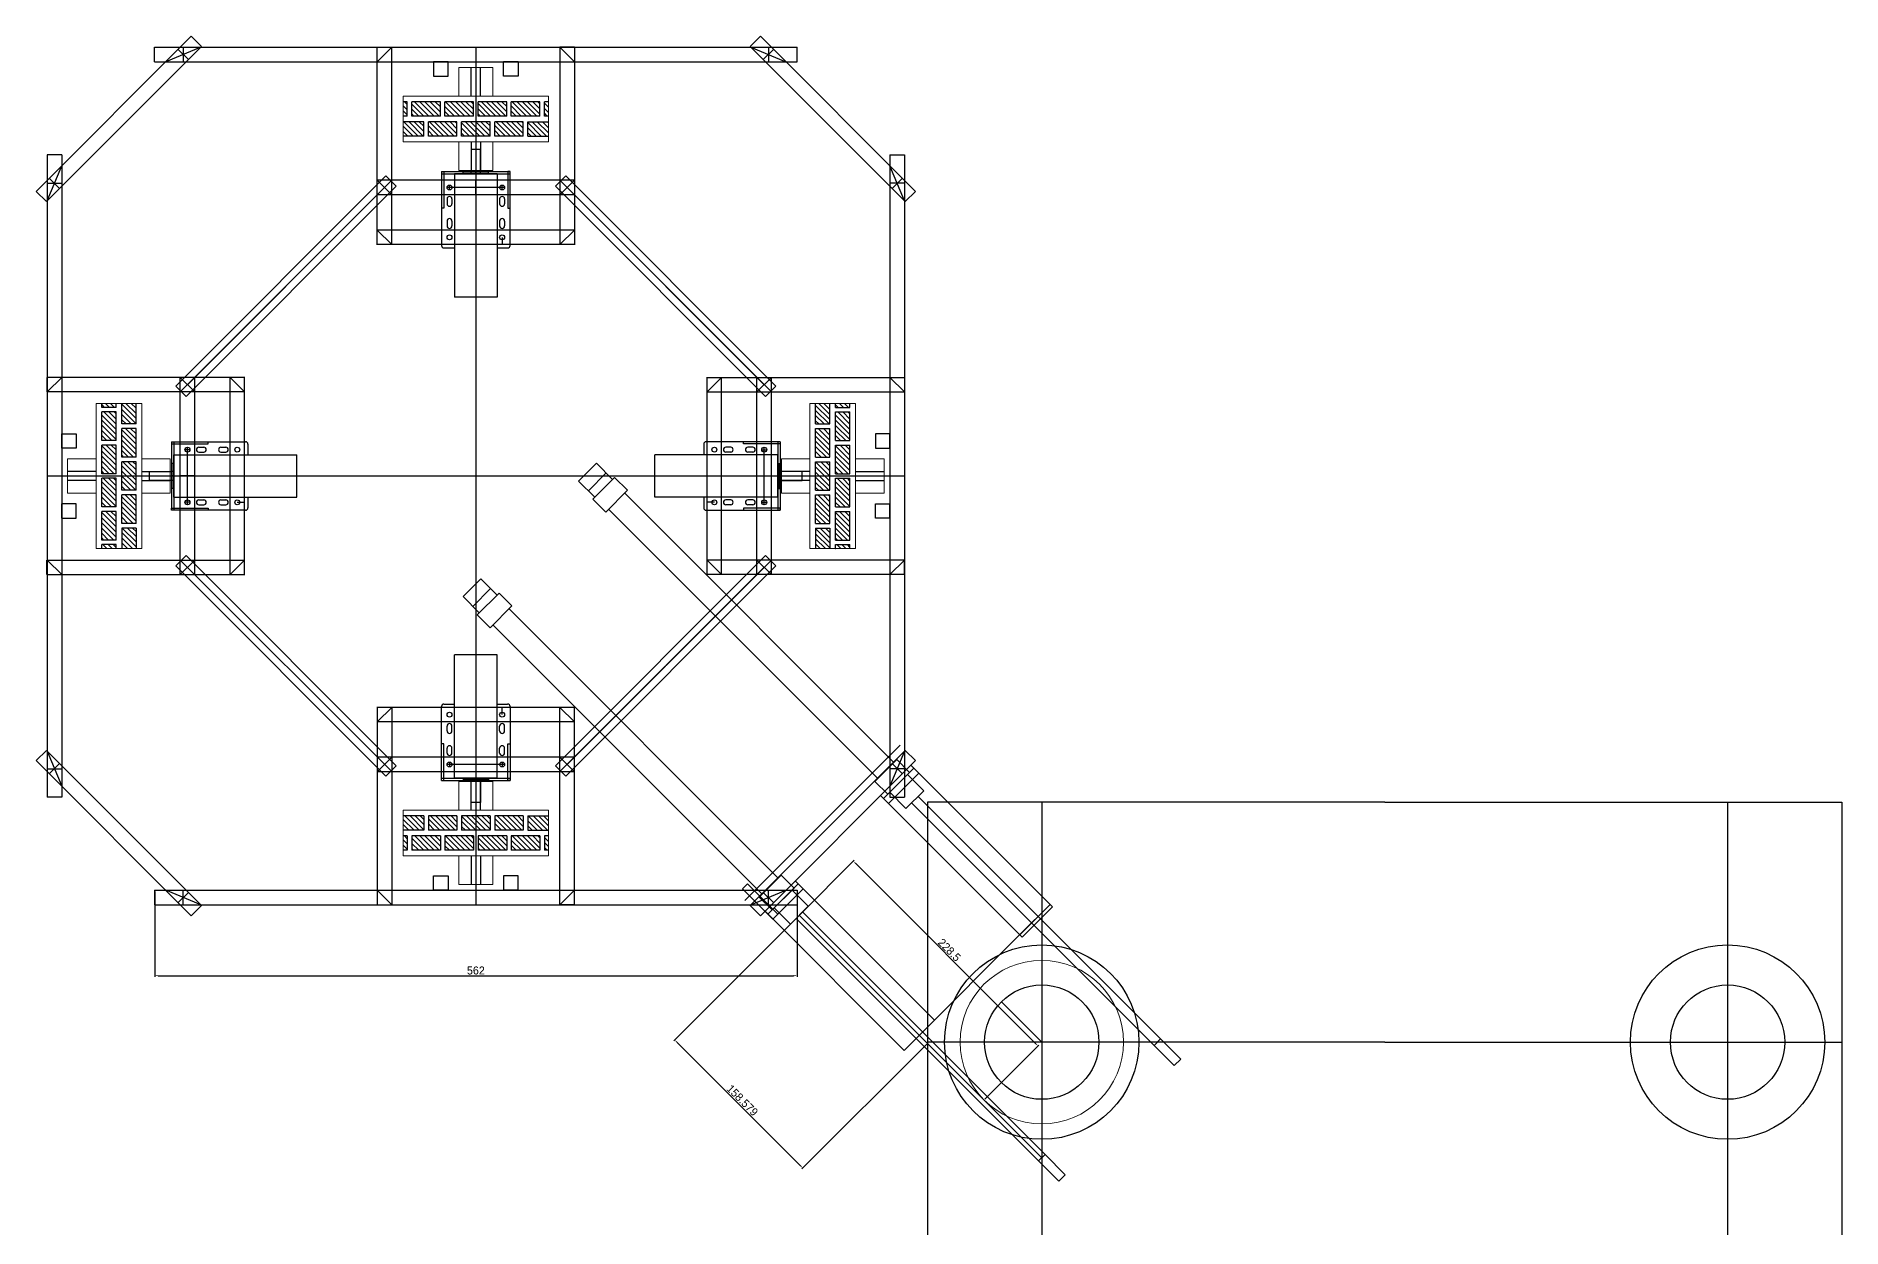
# Model space of a CAD drawing. Header units: millimetres. Extents: x -15418 to 43885, y -27590 to 23052.
# Drawn here: x 13191 to 14771, y -17194 to -16152 of the extents above; entities that cross this region are included whole.
import ezdxf

# ---------------------------------------------------------------- set-up
doc = ezdxf.new("R2010")
doc.units = ezdxf.units.MM
doc.header["$LTSCALE"] = 0.5
doc.layers.get('0').update_dxf_attribs({"lineweight": 5})
doc.layers.get('Defpoints').update_dxf_attribs({"color": 4})
for name, color, linetype in [('Layer1', 1, 'Continuous'), ('Layer2', 2, 'Continuous'), ('Layer3', 9, 'Continuous'), ('Layer4', 6, 'Continuous')]:
    doc.layers.add(name, color=color, linetype=linetype)
doc.layers.add('Layer9', color=3, linetype='Continuous', lineweight=5)
doc.dimstyles.new('ISO-25', dxfattribs={"dimtxt": 7, "dimasz": 3, "dimexe": 1, "dimexo": 1, "dimgap": 1, "dimtad": 1, "dimtoh": 1, "dimdec": 3, "dimdsep": 46, "dimtxsty": 'Standard', "dimcen": 2.5, "dimadec": 0, "dimazin": 0, "dimtfac": 1, "dimtdec": 3, "dimtmove": 0, "dimatfit": 3, "dimfxl": 1, "dimarcsym": 1})
pattern_1 = [(315, (-2185.0467, 6974.163), (2.24506403, 2.24506403), [])]

# ---------------------------------------------------------------- blocks, each defined once
blk = doc.blocks.new('*D201')
at = {"layer": 'Defpoints', "color": 0, "transparency": 16777216}
for p in [(13295, -16899), (13857, -16899), (13857, -16973.7)]:
    blk.add_point(p, dxfattribs=at)
at = {"layer": 'Layer1', "color": 0, "lineweight": -2, "transparency": 16777216}
for p, q in [((13295, -16900), (13295, -16974.7)), ((13857, -16900), (13857, -16974.7)), ((13298, -16973.7), (13854, -16973.7))]:
    blk.add_line(p, q, dxfattribs=at)
at = {"layer": 'Layer1', "color": 0, "transparency": 16777216}
for points in [[(13298, -16973.2), (13298, -16974.2), (13295, -16973.7)], [(13854, -16973.2), (13854, -16974.2), (13857, -16973.7)]]:
    blk.add_solid(points, dxfattribs=at)
at = {"layer": 'Layer1', "color": 0, "transparency": 16777216, "insert": (13576, -16969.2), "char_height": 7, "attachment_point": 5}
blk.add_mtext('562', dxfattribs=at)
blk = doc.blocks.new('*D202')
at = {"layer": 'Defpoints', "color": 0, "transparency": 16777216}
for p in [(13906.2, -16873.6), (13859, -16920.8), (14020.5, -17082.4)]:
    blk.add_point(p, dxfattribs=at)
at = {"layer": 'Layer9', "color": 0, "lineweight": -2, "transparency": 16777216}
for p, q in [((13859.7, -16920.1), (13906.9, -16872.8)), ((14065.6, -17033), (13908.3, -16875.7)), ((14021.2, -17081.7), (14068.5, -17034.4))]:
    blk.add_line(p, q, dxfattribs=at)
at = {"layer": 'Layer9', "color": 0, "transparency": 16777216}
for points in [[(13908.7, -16875.3), (13908, -16876), (13906.2, -16873.6)], [(14066, -17032.7), (14065.3, -17033.4), (14067.8, -17035.1)]]:
    blk.add_solid(points, dxfattribs=at)
at = {"layer": 'Layer9', "color": 0, "transparency": 16777216, "insert": (13990.2, -16951.2), "char_height": 7, "attachment_point": 5, "rotation": 315}
blk.add_mtext('228.5', dxfattribs=at)
blk = doc.blocks.new('*D205')
at = {"layer": 'Defpoints', "color": 0, "transparency": 16777216}
for p in [(13859, -16920.8), (13971.1, -17032.9), (13862, -17142)]:
    blk.add_point(p, dxfattribs=at)
at = {"layer": 'Layer9', "color": 0, "lineweight": -2, "transparency": 16777216}
for p, q in [((13858.2, -16921.5), (13749.2, -17030.6)), ((13752, -17032), (13859.9, -17139.9)), ((13970.4, -17033.6), (13861.3, -17142.7))]:
    blk.add_line(p, q, dxfattribs=at)
at = {"layer": 'Layer9', "color": 0, "transparency": 16777216}
for points in [[(13752.4, -17031.6), (13751.7, -17032.3), (13749.9, -17029.9)], [(13860.3, -17139.5), (13859.5, -17140.2), (13862, -17142)]]:
    blk.add_solid(points, dxfattribs=at)
at = {"layer": 'Layer9', "color": 0, "transparency": 16777216, "insert": (13809.1, -17082.7), "char_height": 7, "attachment_point": 5, "rotation": 315}
blk.add_mtext('158.579', dxfattribs=at)

msp = doc.modelspace()

# ---------------------------------------------------------------- hatches: boundary and pattern name
at = {"layer": 'Layer3', "transparency": 33554661}
h = msp.add_hatch(dxfattribs=at)
h.set_pattern_fill('ANSI31', color=256, angle=270)
h.set_pattern_definition(pattern_1)
h.paths.add_polyline_path([(13621.4506, -16239.3772), (13639.4506, -16239.3772), (13639.4506, -16226.8772), (13621.4506, -16226.8772)])
h.paths.add_polyline_path([(13592.4506, -16239.3772), (13617.4506, -16239.3772), (13617.4506, -16226.8772), (13592.4506, -16226.8772)])
h.paths.add_polyline_path([(13606.9506, -16221.8772), (13631.9506, -16221.8772), (13631.9506, -16209.3772), (13606.9506, -16209.3772)])
h.paths.add_polyline_path([(13577.9506, -16221.8772), (13602.9506, -16221.8772), (13602.9506, -16209.3772), (13577.9506, -16209.3772)])
h.paths.add_polyline_path([(13563.4506, -16239.3772), (13588.4506, -16239.3772), (13588.4506, -16226.8772), (13563.4506, -16226.8772)])
h.paths.add_polyline_path([(13548.9506, -16221.8772), (13573.9506, -16221.8772), (13573.9506, -16209.3772), (13548.9506, -16209.3772)])
h.paths.add_polyline_path([(13534.4506, -16239.3772), (13559.4506, -16239.3772), (13559.4506, -16226.8772), (13534.4506, -16226.8772)])
h.paths.add_polyline_path([(13519.9506, -16221.8772), (13544.9506, -16221.8772), (13544.9506, -16209.3772), (13519.9506, -16209.3772)])
h.paths.add_polyline_path([(13512.4506, -16239.3772), (13530.4506, -16239.3772), (13530.4506, -16226.8772), (13512.4506, -16226.8772)])
h.paths.add_polyline_path([(13512.4506, -16221.8772), (13515.9506, -16221.8772), (13515.9506, -16209.3772), (13512.4506, -16209.3772)])
h.paths.add_polyline_path([(13635.9506, -16221.8772), (13639.4506, -16221.8772), (13639.4506, -16209.3772), (13635.9506, -16209.3772)])
h = msp.add_hatch(dxfattribs=at)
h.set_pattern_fill('ANSI31', color=256, angle=270)
h.set_pattern_definition(pattern_1)
h.paths.add_polyline_path([(13278.6506, -16582.1772), (13278.6506, -16600.1772), (13266.1506, -16600.1772), (13266.1506, -16582.1772)])
h.paths.add_polyline_path([(13278.6506, -16553.1772), (13278.6506, -16578.1772), (13266.1506, -16578.1772), (13266.1506, -16553.1772)])
h.paths.add_polyline_path([(13261.1506, -16567.6772), (13261.1506, -16592.6772), (13248.6506, -16592.6772), (13248.6506, -16567.6772)])
h.paths.add_polyline_path([(13261.1506, -16538.6772), (13261.1506, -16563.6772), (13248.6506, -16563.6772), (13248.6506, -16538.6772)])
h.paths.add_polyline_path([(13278.6506, -16524.1772), (13278.6506, -16549.1772), (13266.1506, -16549.1772), (13266.1506, -16524.1772)])
h.paths.add_polyline_path([(13261.1506, -16509.6772), (13261.1506, -16534.6772), (13248.6506, -16534.6772), (13248.6506, -16509.6772)])
h.paths.add_polyline_path([(13278.6506, -16495.1772), (13278.6506, -16520.1772), (13266.1506, -16520.1772), (13266.1506, -16495.1772)])
h.paths.add_polyline_path([(13261.1506, -16480.6772), (13261.1506, -16505.6772), (13248.6506, -16505.6772), (13248.6506, -16480.6772)])
h.paths.add_polyline_path([(13278.6506, -16473.1772), (13278.6506, -16491.1772), (13266.1506, -16491.1772), (13266.1506, -16473.1772)])
h.paths.add_polyline_path([(13261.1506, -16473.1772), (13261.1506, -16476.6772), (13248.6506, -16476.6772), (13248.6506, -16473.1772)])
h.paths.add_polyline_path([(13261.1506, -16596.6772), (13261.1506, -16600.1772), (13248.6506, -16600.1772), (13248.6506, -16596.6772)])
h = msp.add_hatch(dxfattribs=at)
h.set_pattern_fill('ANSI31', color=256, angle=270)
h.set_pattern_definition(pattern_1)
h.paths.add_polyline_path([(13873.2506, -16582.1772), (13873.2506, -16600.1772), (13885.7506, -16600.1772), (13885.7506, -16582.1772)])
h.paths.add_polyline_path([(13873.2506, -16553.1772), (13873.2506, -16578.1772), (13885.7506, -16578.1772), (13885.7506, -16553.1772)])
h.paths.add_polyline_path([(13890.7506, -16567.6772), (13890.7506, -16592.6772), (13903.2506, -16592.6772), (13903.2506, -16567.6772)])
h.paths.add_polyline_path([(13890.7506, -16538.6772), (13890.7506, -16563.6772), (13903.2506, -16563.6772), (13903.2506, -16538.6772)])
h.paths.add_polyline_path([(13873.2506, -16524.1772), (13873.2506, -16549.1772), (13885.7506, -16549.1772), (13885.7506, -16524.1772)])
h.paths.add_polyline_path([(13890.7506, -16509.6772), (13890.7506, -16534.6772), (13903.2506, -16534.6772), (13903.2506, -16509.6772)])
h.paths.add_polyline_path([(13873.2506, -16495.1772), (13873.2506, -16520.1772), (13885.7506, -16520.1772), (13885.7506, -16495.1772)])
h.paths.add_polyline_path([(13890.7506, -16480.6772), (13890.7506, -16505.6772), (13903.2506, -16505.6772), (13903.2506, -16480.6772)])
h.paths.add_polyline_path([(13873.2506, -16473.1772), (13873.2506, -16491.1772), (13885.7506, -16491.1772), (13885.7506, -16473.1772)])
h.paths.add_polyline_path([(13890.7506, -16473.1772), (13890.7506, -16476.6772), (13903.2506, -16476.6772), (13903.2506, -16473.1772)])
h.paths.add_polyline_path([(13890.7506, -16596.6772), (13890.7506, -16600.1772), (13903.2506, -16600.1772), (13903.2506, -16596.6772)])
h = msp.add_hatch(dxfattribs=at)
h.set_pattern_fill('ANSI31', color=256, angle=270)
h.set_pattern_definition(pattern_1)
h.paths.add_polyline_path([(13621.4506, -16833.9772), (13639.4506, -16833.9772), (13639.4506, -16846.4772), (13621.4506, -16846.4772)])
h.paths.add_polyline_path([(13592.4506, -16833.9772), (13617.4506, -16833.9772), (13617.4506, -16846.4772), (13592.4506, -16846.4772)])
h.paths.add_polyline_path([(13606.9506, -16851.4772), (13631.9506, -16851.4772), (13631.9506, -16863.9772), (13606.9506, -16863.9772)])
h.paths.add_polyline_path([(13577.9506, -16851.4772), (13602.9506, -16851.4772), (13602.9506, -16863.9772), (13577.9506, -16863.9772)])
h.paths.add_polyline_path([(13563.4506, -16833.9772), (13588.4506, -16833.9772), (13588.4506, -16846.4772), (13563.4506, -16846.4772)])
h.paths.add_polyline_path([(13548.9506, -16851.4772), (13573.9506, -16851.4772), (13573.9506, -16863.9772), (13548.9506, -16863.9772)])
h.paths.add_polyline_path([(13534.4506, -16833.9772), (13559.4506, -16833.9772), (13559.4506, -16846.4772), (13534.4506, -16846.4772)])
h.paths.add_polyline_path([(13519.9506, -16851.4772), (13544.9506, -16851.4772), (13544.9506, -16863.9772), (13519.9506, -16863.9772)])
h.paths.add_polyline_path([(13512.4506, -16833.9772), (13530.4506, -16833.9772), (13530.4506, -16846.4772), (13512.4506, -16846.4772)])
h.paths.add_polyline_path([(13512.4506, -16851.4772), (13515.9506, -16851.4772), (13515.9506, -16863.9772), (13512.4506, -16863.9772)])
h.paths.add_polyline_path([(13635.9506, -16851.4772), (13639.4506, -16851.4772), (13639.4506, -16863.9772), (13635.9506, -16863.9772)])

# ---------------------------------------------------------------- linework, layer by layer
at = {"transparency": 33554661}
for p, q in [((13590.9506, -16179.3772), (13560.9506, -16179.3772)), ((13560.9506, -16204.3772), (13560.9506, -16179.3772)), ((13590.9506, -16204.3772), (13590.9506, -16179.3772)), ((13512.4506, -16204.3772), (13639.4506, -16204.3772)), ((13512.4506, -16244.3772), (13512.4506, -16204.3772)), ((13639.4506, -16204.3772), (13639.4506, -16244.3772)), ((13639.4506, -16244.3772), (13512.4506, -16244.3772)), ((13560.9506, -16244.3772), (13560.9506, -16269.3772)), ((13575.9506, -16244.3772), (13575.9506, -16269.3772)), ((13590.9506, -16244.3772), (13590.9506, -16269.3772)), ((13560.9506, -16269.3772), (13590.9506, -16269.3772)), ((13243.6506, -16473.1772), (13243.6506, -16600.1772)), ((13283.6506, -16473.1772), (13243.6506, -16473.1772)), ((13283.6506, -16600.1772), (13283.6506, -16473.1772)), ((13868.2506, -16600.1772), (13868.2506, -16473.1772)), ((13868.2506, -16473.1772), (13908.2506, -16473.1772)), ((13908.2506, -16473.1772), (13908.2506, -16600.1772)), ((13218.6506, -16551.6772), (13218.6506, -16521.6772)), ((13243.6506, -16521.6772), (13218.6506, -16521.6772)), ((13283.6506, -16521.6772), (13308.6506, -16521.6772)), ((13308.6506, -16521.6772), (13308.6506, -16551.6772)), ((13843.2506, -16521.6772), (13843.2506, -16551.6772)), ((13868.2506, -16521.6772), (13843.2506, -16521.6772)), ((13908.2506, -16521.6772), (13933.2506, -16521.6772)), ((13933.2506, -16551.6772), (13933.2506, -16521.6772)), ((13283.6506, -16536.6772), (13308.6506, -16536.6772)), ((13868.2506, -16536.6772), (13843.2506, -16536.6772)), ((13243.6506, -16551.6772), (13218.6506, -16551.6772)), ((13283.6506, -16551.6772), (13308.6506, -16551.6772)), ((13868.2506, -16551.6772), (13843.2506, -16551.6772)), ((13908.2506, -16551.6772), (13933.2506, -16551.6772)), ((13243.6506, -16600.1772), (13283.6506, -16600.1772)), ((13908.2506, -16600.1772), (13868.2506, -16600.1772)), ((13560.9506, -16803.9772), (13590.9506, -16803.9772)), ((13560.9506, -16828.9772), (13560.9506, -16803.9772)), ((13575.9506, -16828.9772), (13575.9506, -16803.9772)), ((13590.9506, -16828.9772), (13590.9506, -16803.9772)), ((13639.4506, -16828.9772), (13512.4506, -16828.9772)), ((13512.4506, -16828.9772), (13512.4506, -16868.9772)), ((13639.4506, -16868.9772), (13639.4506, -16828.9772)), ((13512.4506, -16868.9772), (13639.4506, -16868.9772)), ((13560.9506, -16868.9772), (13560.9506, -16893.9772)), ((13590.9506, -16868.9772), (13590.9506, -16893.9772)), ((13590.9506, -16893.9772), (13560.9506, -16893.9772))]:
    msp.add_line(p, q, dxfattribs=at)
msp.add_circle((14071.0839, -17031.8105), 71.5, dxfattribs=at)
at = {"layer": 'Defpoints', "transparency": 33554661}
for p, q in [((13545.9506, -16270.3772), (13545.9506, -16335.0872)), ((13545.9506, -16270.3772), (13605.9506, -16270.3772)), ((13545.9506, -16270.3772), (13547.9506, -16270.3772)), ((13547.9506, -16270.3772), (13547.9506, -16302.3772)), ((13564.9506, -16272.3772), (13564.9506, -16270.3772)), ((13575.9506, -16269.3772), (13575.9506, -16270.3772)), ((13586.9506, -16272.3772), (13586.9506, -16270.3772)), ((13605.9506, -16270.3772), (13603.9506, -16270.3772)), ((13603.9506, -16270.3772), (13603.9506, -16302.3772)), ((13605.9506, -16335.0872), (13605.9506, -16270.3772)), ((13545.9506, -16272.3772), (13605.9506, -16272.3772)), ((13547.9506, -16302.3772), (13545.9506, -16302.3772)), ((13550.8006, -16294.3772), (13550.8006, -16298.6772)), ((13555.1006, -16294.3772), (13555.1006, -16298.6772)), ((13596.8006, -16294.3772), (13596.8006, -16298.6772)), ((13601.1006, -16294.3772), (13601.1006, -16298.6772)), ((13603.9506, -16302.3772), (13605.9506, -16302.3772)), ((13550.8006, -16313.6772), (13550.8006, -16317.9772)), ((13555.1006, -16313.6772), (13555.1006, -16317.9772)), ((13596.8006, -16313.6772), (13596.8006, -16317.9772)), ((13601.1006, -16313.6772), (13601.1006, -16317.9772)), ((13548.1006, -16337.2372), (13557.3006, -16337.2372)), ((13594.6006, -16337.2372), (13603.8006, -16337.2372)), ((13309.6506, -16506.6772), (13374.3606, -16506.6772)), ((13309.6506, -16506.6772), (13309.6506, -16566.6772)), ((13309.6506, -16506.6772), (13309.6506, -16508.6772)), ((13309.6506, -16508.6772), (13341.6506, -16508.6772)), ((13311.6506, -16506.6772), (13311.6506, -16566.6772)), ((13341.6506, -16508.6772), (13341.6506, -16506.6772)), ((13376.5106, -16508.8272), (13376.5106, -16518.0272)), ((13775.3906, -16508.8272), (13775.3906, -16518.0272)), ((13842.2506, -16506.6772), (13777.5406, -16506.6772)), ((13810.2506, -16508.6772), (13810.2506, -16506.6772)), ((13842.2506, -16508.6772), (13810.2506, -16508.6772)), ((13840.2506, -16506.6772), (13840.2506, -16566.6772)), ((13842.2506, -16506.6772), (13842.2506, -16566.6772)), ((13842.2506, -16506.6772), (13842.2506, -16508.6772)), ((13333.6506, -16511.5272), (13337.9506, -16511.5272)), ((13333.6506, -16515.8272), (13337.9506, -16515.8272)), ((13352.9506, -16511.5272), (13357.2506, -16511.5272)), ((13352.9506, -16515.8272), (13357.2506, -16515.8272)), ((13798.9506, -16511.5272), (13794.6506, -16511.5272)), ((13798.9506, -16515.8272), (13794.6506, -16515.8272)), ((13818.2506, -16511.5272), (13813.9506, -16511.5272)), ((13818.2506, -16515.8272), (13813.9506, -16515.8272)), ((13308.6506, -16536.6772), (13309.6506, -16536.6772)), ((13311.6506, -16525.6772), (13309.6506, -16525.6772)), ((13840.2506, -16525.6772), (13842.2506, -16525.6772)), ((13843.2506, -16536.6772), (13842.2506, -16536.6772)), ((13311.6506, -16547.6772), (13309.6506, -16547.6772)), ((13376.5106, -16555.3272), (13376.5106, -16564.5272)), ((13775.3906, -16555.3272), (13775.3906, -16564.5272)), ((13840.2506, -16547.6772), (13842.2506, -16547.6772)), ((13309.6506, -16566.6772), (13309.6506, -16564.6772)), ((13309.6506, -16564.6772), (13341.6506, -16564.6772)), ((13374.3606, -16566.6772), (13309.6506, -16566.6772)), ((13333.6506, -16557.5272), (13337.9506, -16557.5272)), ((13333.6506, -16561.8272), (13337.9506, -16561.8272)), ((13341.6506, -16564.6772), (13341.6506, -16566.6772)), ((13352.9506, -16557.5272), (13357.2506, -16557.5272)), ((13352.9506, -16561.8272), (13357.2506, -16561.8272)), ((13777.5406, -16566.6772), (13842.2506, -16566.6772)), ((13798.9506, -16557.5272), (13794.6506, -16557.5272)), ((13798.9506, -16561.8272), (13794.6506, -16561.8272)), ((13842.2506, -16564.6772), (13810.2506, -16564.6772)), ((13810.2506, -16564.6772), (13810.2506, -16566.6772)), ((13818.2506, -16557.5272), (13813.9506, -16557.5272)), ((13818.2506, -16561.8272), (13813.9506, -16561.8272)), ((13842.2506, -16566.6772), (13842.2506, -16564.6772)), ((13545.9506, -16802.9772), (13545.9506, -16738.2672)), ((13548.1006, -16736.1172), (13557.3006, -16736.1172)), ((13594.6006, -16736.1172), (13603.8006, -16736.1172)), ((13605.9506, -16738.2672), (13605.9506, -16802.9772)), ((13550.8006, -16759.6772), (13550.8006, -16755.3772)), ((13555.1006, -16759.6772), (13555.1006, -16755.3772)), ((13596.8006, -16759.6772), (13596.8006, -16755.3772)), ((13601.1006, -16759.6772), (13601.1006, -16755.3772)), ((13547.9506, -16770.9772), (13545.9506, -16770.9772)), ((13547.9506, -16802.9772), (13547.9506, -16770.9772)), ((13550.8006, -16778.9772), (13550.8006, -16774.6772)), ((13555.1006, -16778.9772), (13555.1006, -16774.6772)), ((13596.8006, -16778.9772), (13596.8006, -16774.6772)), ((13601.1006, -16778.9772), (13601.1006, -16774.6772)), ((13603.9506, -16802.9772), (13603.9506, -16770.9772)), ((13603.9506, -16770.9772), (13605.9506, -16770.9772)), ((13545.9506, -16800.9772), (13605.9506, -16800.9772)), ((13545.9506, -16802.9772), (13605.9506, -16802.9772)), ((13545.9506, -16802.9772), (13547.9506, -16802.9772)), ((13564.9506, -16800.9772), (13564.9506, -16802.9772)), ((13575.9506, -16803.9772), (13575.9506, -16802.9772)), ((13586.9506, -16800.9772), (13586.9506, -16802.9772)), ((13605.9506, -16802.9772), (13603.9506, -16802.9772)), ((13809.2776, -16897.637), (13813.5202, -16893.3944)), ((13835.7941, -16924.1535), (13809.2776, -16897.637)), ((13813.5202, -16893.3944), (13840.0367, -16919.9109)), ((13831.5515, -16919.9109), (13858.068, -16893.3944)), ((13862.3106, -16897.637), (13835.7941, -16924.1535))]:
    msp.add_line(p, q, dxfattribs=at)
for centre in [(13552.9506, -16284.3772), (13598.9506, -16284.3772), (13552.9506, -16327.9772), (13598.9506, -16327.9772), (13323.6506, -16513.6772), (13367.2506, -16513.6772), (13784.6506, -16513.6772), (13828.2506, -16513.6772), (13323.6506, -16559.6772), (13367.2506, -16559.6772), (13784.6506, -16559.6772), (13828.2506, -16559.6772), (13552.9506, -16745.3772), (13598.9506, -16745.3772), (13552.9506, -16788.9772), (13598.9506, -16788.9772)]:
    msp.add_circle(centre, 2.15, dxfattribs=at)
for centre, start, end in [((13552.9506, -16294.3772), 360, 180), ((13552.9506, -16298.6772), 180, 360), ((13598.9506, -16294.3772), 360, 180), ((13598.9506, -16298.6772), 180, 360), ((13552.9506, -16313.6772), 360, 180), ((13552.9506, -16317.9772), 180, 360), ((13598.9506, -16313.6772), 360, 180), ((13598.9506, -16317.9772), 180, 360), ((13548.1006, -16335.0872), 180, 270), ((13603.8006, -16335.0872), 270, 360), ((13374.3606, -16508.8272), 0, 90), ((13777.5406, -16508.8272), 90, 180), ((13333.6506, -16513.6772), 90, 270), ((13337.9506, -16513.6772), 270, 90), ((13352.9506, -16513.6772), 90, 270), ((13357.2506, -16513.6772), 270, 90), ((13794.6506, -16513.6772), 90, 270), ((13798.9506, -16513.6772), 270, 90), ((13813.9506, -16513.6772), 90, 270), ((13818.2506, -16513.6772), 270, 90), ((13333.6506, -16559.6772), 90, 270), ((13337.9506, -16559.6772), 270, 90), ((13352.9506, -16559.6772), 90, 270), ((13357.2506, -16559.6772), 270, 90), ((13374.3606, -16564.5272), 270, 0), ((13777.5406, -16564.5272), 180, 270), ((13794.6506, -16559.6772), 90, 270), ((13798.9506, -16559.6772), 270, 90), ((13813.9506, -16559.6772), 90, 270), ((13818.2506, -16559.6772), 270, 90), ((13548.1006, -16738.2672), 90, 180), ((13603.8006, -16738.2672), 0, 90), ((13552.9506, -16755.3772), 0, 180), ((13552.9506, -16759.6772), 180, 0), ((13598.9506, -16755.3772), 0, 180), ((13598.9506, -16759.6772), 180, 0), ((13552.9506, -16774.6772), 0, 180), ((13598.9506, -16774.6772), 0, 180), ((13552.9506, -16778.9772), 180, 0), ((13598.9506, -16778.9772), 180, 0)]:
    msp.add_arc(centre, 2.15, start, end, dxfattribs=at)
at = {"layer": 'Layer1', "transparency": 33554661}
for p, q in [((13191.2532, -16287.7443), (13327.0177, -16151.9798)), ((13335.9979, -16160.9601), (13200.2334, -16296.7246)), ((13327.0177, -16151.9798), (13335.9979, -16160.9601)), ((13489.7506, -16334.5022), (13489.7506, -16161.5022)), ((13489.7506, -16161.5022), (13502.4506, -16161.5022)), ((13502.4506, -16334.5022), (13502.4506, -16161.5022)), ((13649.4506, -16161.5022), (13649.4506, -16334.5022)), ((13662.1506, -16161.5022), (13649.4506, -16161.5022)), ((13662.1506, -16161.5022), (13662.1506, -16334.5022)), ((13824.8834, -16151.9798), (13815.9032, -16160.9601)), ((13815.9032, -16160.9601), (13951.6677, -16296.7246)), ((13960.6479, -16287.7443), (13824.8834, -16151.9798)), ((13294.9506, -16161.6772), (13856.9506, -16161.6772)), ((13294.9506, -16174.3772), (13294.9506, -16161.6772)), ((13294.9506, -16174.3772), (13856.9506, -16174.3772)), ((13335.2808, -16161.6772), (13304.6203, -16174.3772)), ((13324.4407, -16172.5173), (13315.4604, -16163.5371)), ((13319.9506, -16161.6772), (13319.9506, -16174.3772)), ((13319.9506, -16161.6772), (13319.9506, -16174.3772)), ((13502.4506, -16161.6772), (13489.7506, -16174.3772)), ((13539.0084, -16174.3772), (13539.0084, -16187.0772)), ((13551.7084, -16174.3772), (13539.0084, -16174.3772)), ((13551.7084, -16187.0772), (13551.7084, -16174.3772)), ((13575.9506, -16161.6772), (13575.9506, -16911.6772)), ((13600.1927, -16187.0772), (13600.1927, -16174.3772)), ((13612.8927, -16174.3772), (13600.1927, -16174.3772)), ((13612.8927, -16174.3772), (13612.8927, -16187.0772)), ((13649.4506, -16161.6772), (13662.1506, -16174.3772)), ((13816.6203, -16161.6772), (13847.2808, -16174.3772)), ((13827.4604, -16172.5173), (13836.4407, -16163.5371)), ((13831.9506, -16161.6772), (13831.9506, -16174.3772)), ((13856.9506, -16174.3772), (13856.9506, -16161.6772)), ((13539.0084, -16187.0772), (13551.7084, -16187.0772)), ((13612.8927, -16187.0772), (13600.1927, -16187.0772)), ((13200.9506, -16255.6772), (13200.9506, -16817.6772)), ((13213.6506, -16255.6772), (13200.9506, -16255.6772)), ((13213.6506, -16255.6772), (13213.6506, -16817.6772)), ((13579.9506, -16251.0772), (13571.9506, -16251.0772)), ((13571.9506, -16251.0772), (13571.9506, -16271.0772)), ((13579.9506, -16271.0772), (13579.9506, -16251.0772)), ((13938.2506, -16255.6772), (13938.2506, -16817.6772)), ((13938.2506, -16255.6772), (13950.9506, -16255.6772)), ((13950.9506, -16255.6772), (13950.9506, -16817.6772)), ((13200.9506, -16296.0075), (13213.6506, -16265.3469)), ((13564.9506, -16272.3772), (13564.9506, -16271.0772)), ((13586.9506, -16271.0772), (13564.9506, -16271.0772)), ((13571.9506, -16272.3772), (13571.9506, -16271.0772)), ((13575.9506, -16272.3772), (13575.9506, -16271.0772)), ((13579.9506, -16272.3772), (13579.9506, -16271.0772)), ((13586.9506, -16272.3772), (13586.9506, -16271.0772)), ((13950.9506, -16296.0075), (13938.2506, -16265.3469)), ((13200.2334, -16296.7246), (13191.2532, -16287.7443)), ((13200.9506, -16280.6772), (13213.6506, -16280.6772)), ((13200.9506, -16280.6772), (13213.6506, -16280.6772)), ((13211.7907, -16285.1673), (13202.8104, -16276.1871)), ((13497.3093, -16274.1882), (13313.4616, -16458.0359)), ((13317.9517, -16462.5261), (13501.7994, -16278.6783)), ((13322.4418, -16467.0162), (13506.2896, -16283.1684)), ((13323.6506, -16456.8272), (13496.1006, -16284.3772)), ((13662.4506, -16278.0272), (13489.4506, -16278.0272)), ((13502.4506, -16290.7272), (13489.7506, -16278.0272)), ((13506.2896, -16283.1684), (13497.3093, -16274.1882)), ((13555.1006, -16284.3772), (13550.8006, -16284.3772)), ((13552.9506, -16286.5272), (13552.9506, -16282.2272)), ((13598.9506, -16284.3772), (13552.9506, -16284.3772)), ((13594.6006, -16272.3772), (13557.3006, -16272.3772)), ((13557.3006, -16272.3772), (13557.3006, -16380.1772)), ((13575.9506, -16290.7272), (13575.9506, -16278.0272)), ((13594.6006, -16272.3772), (13594.6006, -16380.1772)), ((13601.1006, -16284.3772), (13596.8006, -16284.3772)), ((13598.9506, -16286.5272), (13598.9506, -16282.2272)), ((13654.5918, -16274.1882), (13645.6116, -16283.1684)), ((13645.6116, -16283.1684), (13829.4593, -16467.0162)), ((13662.1506, -16278.0272), (13649.4506, -16290.7272)), ((13650.1017, -16278.6783), (13833.9494, -16462.5261)), ((13838.4396, -16458.0359), (13654.5918, -16274.1882)), ((13655.8006, -16284.3772), (13828.2506, -16456.8272)), ((13950.9506, -16280.6772), (13938.2506, -16280.6772)), ((13940.1104, -16285.1673), (13949.0907, -16276.1871)), ((13951.6677, -16296.7246), (13960.6479, -16287.7443)), ((13662.4506, -16290.7272), (13489.4506, -16290.7272)), ((13662.4506, -16321.6272), (13489.4506, -16321.6272)), ((13662.4506, -16334.3272), (13489.4506, -16334.3272)), ((13489.7506, -16321.6272), (13502.4506, -16334.3272)), ((13662.1506, -16321.6272), (13649.4506, -16334.3272)), ((13594.6006, -16380.1772), (13557.3006, -16380.1772)), ((13373.7756, -16450.4772), (13200.7756, -16450.4772)), ((13200.7756, -16450.4772), (13200.7756, -16463.1772)), ((13200.9506, -16463.1772), (13213.6506, -16450.4772)), ((13313.4616, -16458.0359), (13322.4418, -16467.0162)), ((13317.3006, -16623.1772), (13317.3006, -16450.1772)), ((13330.0006, -16463.1772), (13317.3006, -16450.4772)), ((13330.0006, -16623.1772), (13330.0006, -16450.1772)), ((13360.9006, -16623.1772), (13360.9006, -16450.1772)), ((13360.9006, -16450.4772), (13373.6006, -16463.1772)), ((13373.6006, -16623.1772), (13373.6006, -16450.1772)), ((13778.1256, -16450.4772), (13951.1256, -16450.4772)), ((13778.3006, -16623.1772), (13778.3006, -16450.1772)), ((13791.0006, -16450.4772), (13778.3006, -16463.1772)), ((13791.0006, -16623.1772), (13791.0006, -16450.1772)), ((13821.9006, -16623.1772), (13821.9006, -16450.1772)), ((13821.9006, -16463.1772), (13834.6006, -16450.4772)), ((13829.4593, -16467.0162), (13838.4396, -16458.0359)), ((13834.6006, -16623.1772), (13834.6006, -16450.1772)), ((13950.9506, -16463.1772), (13938.2506, -16450.4772)), ((13951.1256, -16450.4772), (13951.1256, -16463.1772)), ((13373.7756, -16463.1772), (13200.7756, -16463.1772)), ((13778.1256, -16463.1772), (13951.1256, -16463.1772)), ((13213.6506, -16499.7351), (13226.3506, -16499.7351)), ((13213.6506, -16512.4351), (13213.6506, -16499.7351)), ((13226.3506, -16499.7351), (13226.3506, -16512.4351)), ((13938.2506, -16499.7351), (13925.5506, -16499.7351)), ((13925.5506, -16499.7351), (13925.5506, -16512.4351)), ((13938.2506, -16512.4351), (13938.2506, -16499.7351)), ((13226.3506, -16512.4351), (13213.6506, -16512.4351)), ((13311.6506, -16555.3272), (13311.6506, -16518.0272)), ((13311.6506, -16518.0272), (13419.4506, -16518.0272)), ((13325.8006, -16513.6772), (13321.5006, -16513.6772)), ((13323.6506, -16515.8272), (13323.6506, -16511.5272)), ((13323.6506, -16559.6772), (13323.6506, -16513.6772)), ((13419.4506, -16555.3272), (13419.4506, -16518.0272)), ((13840.2506, -16518.0272), (13732.4506, -16518.0272)), ((13732.4506, -16555.3272), (13732.4506, -16518.0272)), ((13826.1006, -16513.6772), (13830.4006, -16513.6772)), ((13828.2506, -16515.8272), (13828.2506, -16511.5272)), ((13828.2506, -16559.6772), (13828.2506, -16513.6772)), ((13840.2506, -16555.3272), (13840.2506, -16518.0272)), ((13925.5506, -16512.4351), (13938.2506, -16512.4351)), ((13200.9506, -16536.6772), (13950.9506, -16536.6772)), ((13290.3506, -16540.6772), (13290.3506, -16532.6772)), ((13290.3506, -16532.6772), (13310.3506, -16532.6772)), ((13310.3506, -16540.6772), (13290.3506, -16540.6772)), ((13311.6506, -16525.6772), (13310.3506, -16525.6772)), ((13310.3506, -16547.6772), (13310.3506, -16525.6772)), ((13311.6506, -16532.6772), (13310.3506, -16532.6772)), ((13311.6506, -16536.6772), (13310.3506, -16536.6772)), ((13311.6506, -16540.6772), (13310.3506, -16540.6772)), ((13330.0006, -16536.6772), (13317.3006, -16536.6772)), ((13821.9006, -16536.6772), (13834.6006, -16536.6772)), ((13840.2506, -16525.6772), (13841.5506, -16525.6772)), ((13840.2506, -16532.6772), (13841.5506, -16532.6772)), ((13840.2506, -16536.6772), (13841.5506, -16536.6772)), ((13840.2506, -16540.6772), (13841.5506, -16540.6772)), ((13841.5506, -16547.6772), (13841.5506, -16525.6772)), ((13861.5506, -16532.6772), (13841.5506, -16532.6772)), ((13841.5506, -16540.6772), (13861.5506, -16540.6772)), ((13861.5506, -16540.6772), (13861.5506, -16532.6772)), ((13311.6506, -16547.6772), (13310.3506, -16547.6772)), ((13311.6506, -16555.3272), (13419.4506, -16555.3272)), ((13840.2506, -16555.3272), (13732.4506, -16555.3272)), ((13840.2506, -16547.6772), (13841.5506, -16547.6772)), ((13226.3506, -16560.9193), (13213.6506, -16560.9193)), ((13213.6506, -16573.6193), (13213.6506, -16560.9193)), ((13226.3506, -16573.6193), (13226.3506, -16560.9193)), ((13325.8006, -16559.6772), (13321.5006, -16559.6772)), ((13323.6506, -16561.8272), (13323.6506, -16557.5272)), ((13826.1006, -16559.6772), (13830.4006, -16559.6772)), ((13828.2506, -16561.8272), (13828.2506, -16557.5272)), ((13925.5506, -16573.6193), (13925.5506, -16560.9193)), ((13925.5506, -16560.9193), (13938.2506, -16560.9193)), ((13938.2506, -16573.6193), (13938.2506, -16560.9193)), ((13213.6506, -16573.6193), (13226.3506, -16573.6193)), ((13938.2506, -16573.6193), (13925.5506, -16573.6193)), ((13200.7756, -16610.1772), (13373.7756, -16610.1772)), ((13200.7756, -16622.8772), (13200.7756, -16610.1772)), ((13200.9506, -16610.1772), (13213.6506, -16622.8772)), ((13313.4616, -16615.3184), (13322.4418, -16606.3382)), ((13497.3093, -16799.1662), (13313.4616, -16615.3184)), ((13317.3006, -16622.8772), (13330.0006, -16610.1772)), ((13317.9517, -16610.8283), (13501.7994, -16794.6761)), ((13322.4418, -16606.3382), (13506.2896, -16790.1859)), ((13360.9006, -16622.8772), (13373.6006, -16610.1772)), ((13645.6116, -16790.1859), (13829.4593, -16606.3382)), ((13650.1017, -16794.6761), (13833.9494, -16610.8283)), ((13838.4396, -16615.3184), (13654.5918, -16799.1662)), ((13655.8006, -16788.9772), (13828.2506, -16616.5272)), ((13951.1256, -16610.1772), (13778.1256, -16610.1772)), ((13791.0006, -16622.8772), (13778.3006, -16610.1772)), ((13834.6006, -16622.8772), (13821.9006, -16610.1772)), ((13829.4593, -16606.3382), (13838.4396, -16615.3184)), ((13950.9506, -16610.1772), (13938.2506, -16622.8772)), ((13951.1256, -16622.8772), (13951.1256, -16610.1772)), ((13200.7756, -16622.8772), (13373.7756, -16622.8772)), ((13951.1256, -16622.8772), (13778.1256, -16622.8772)), ((13557.3006, -16800.9772), (13557.3006, -16693.1772)), ((13594.6006, -16693.1772), (13557.3006, -16693.1772)), ((13594.6006, -16800.9772), (13594.6006, -16693.1772)), ((13662.4506, -16739.0272), (13489.4506, -16739.0272)), ((13489.7506, -16738.8522), (13489.7506, -16911.8522)), ((13489.7506, -16751.7272), (13502.4506, -16739.0272)), ((13502.4506, -16738.8522), (13502.4506, -16911.8522)), ((13649.4506, -16911.8522), (13649.4506, -16738.8522)), ((13662.1506, -16751.7272), (13649.4506, -16739.0272)), ((13662.1506, -16911.8522), (13662.1506, -16738.8522)), ((13662.4506, -16751.7272), (13489.4506, -16751.7272)), ((13191.2532, -16785.6101), (13200.2334, -16776.6298)), ((13200.2334, -16776.6298), (13335.9979, -16912.3943)), ((13200.9506, -16777.3469), (13213.6506, -16808.0075)), ((13947.1776, -16772.1397), (13811.4131, -16907.9042)), ((13951.6677, -16776.6298), (13815.9032, -16912.3943)), ((13950.9506, -16777.3469), (13938.2506, -16808.0075)), ((13960.6479, -16785.6101), (13951.6677, -16776.6298)), ((13327.0177, -16921.3746), (13191.2532, -16785.6101)), ((13200.9506, -16792.6772), (13213.6506, -16792.6772)), ((13211.7907, -16788.1871), (13202.8104, -16797.1673)), ((13662.4506, -16782.6272), (13489.4506, -16782.6272)), ((13502.4506, -16782.6272), (13489.7506, -16795.3272)), ((13506.2896, -16790.1859), (13497.3093, -16799.1662)), ((13555.1006, -16788.9772), (13550.8006, -16788.9772)), ((13552.9506, -16786.8272), (13552.9506, -16791.1272)), ((13598.9506, -16788.9772), (13552.9506, -16788.9772)), ((13575.9506, -16782.6272), (13575.9506, -16795.3272)), ((13601.1006, -16788.9772), (13596.8006, -16788.9772)), ((13598.9506, -16786.8272), (13598.9506, -16791.1272)), ((13654.5918, -16799.1662), (13645.6116, -16790.1859)), ((13662.1506, -16795.3272), (13649.4506, -16782.6272)), ((13824.8834, -16921.3746), (13960.6479, -16785.6101)), ((13828.9493, -16917.3087), (13956.5821, -16789.6759)), ((13932.6677, -16818.7946), (13959.1842, -16792.2781)), ((13950.9506, -16792.6772), (13938.2506, -16792.6772)), ((13940.1104, -16788.1871), (13949.0907, -16797.1673)), ((13959.1842, -16792.2781), (13963.4269, -16796.5207)), ((13662.4506, -16795.3272), (13489.4506, -16795.3272)), ((13594.6006, -16800.9772), (13557.3006, -16800.9772)), ((13564.9506, -16800.9772), (13564.9506, -16802.2772)), ((13586.9506, -16802.2772), (13564.9506, -16802.2772)), ((13571.9506, -16800.9772), (13571.9506, -16802.2772)), ((13571.9506, -16822.2772), (13571.9506, -16802.2772)), ((13575.9506, -16800.9772), (13575.9506, -16802.2772)), ((13579.9506, -16800.9772), (13579.9506, -16802.2772)), ((13579.9506, -16802.2772), (13579.9506, -16822.2772)), ((13586.9506, -16800.9772), (13586.9506, -16802.2772)), ((13963.4269, -16796.5207), (13936.9104, -16823.0372)), ((13213.6506, -16817.6772), (13200.9506, -16817.6772)), ((13213.6506, -16817.6772), (13200.9506, -16817.6772)), ((13579.9506, -16822.2772), (13571.9506, -16822.2772)), ((13936.9104, -16823.0372), (13932.6677, -16818.7946)), ((13938.2506, -16817.6772), (13950.9506, -16817.6772)), ((14371.0839, -16821.8105), (13971.0839, -16821.8105)), ((13971.0839, -16821.8105), (13971.0839, -18407.7569)), ((14071.0839, -16821.8105), (14071.0839, -18407.7569)), ((14371.0839, -16821.8105), (14771.0839, -16821.8105)), ((14671.0839, -16821.8105), (14671.0839, -18407.7569)), ((14771.0839, -16821.8105), (14771.0839, -18407.7569)), ((13539.0084, -16898.9772), (13539.0084, -16886.2772)), ((13539.0084, -16886.2772), (13551.7084, -16886.2772)), ((13551.7084, -16886.2772), (13551.7084, -16898.9772)), ((13612.8927, -16886.2772), (13600.1927, -16886.2772)), ((13600.1927, -16886.2772), (13600.1927, -16898.9772)), ((13612.8927, -16898.9772), (13612.8927, -16886.2772)), ((13294.9506, -16898.9772), (13856.9506, -16898.9772)), ((13294.9506, -16898.9772), (13294.9506, -16911.6772)), ((13294.9506, -16898.9772), (13294.9506, -16911.6772)), ((13335.2808, -16911.6772), (13304.6203, -16898.9772)), ((13324.4407, -16900.8371), (13315.4604, -16909.8173)), ((13319.9506, -16911.6772), (13319.9506, -16898.9772)), ((13319.9506, -16911.6772), (13319.9506, -16898.9772)), ((13502.4506, -16911.6772), (13489.7506, -16898.9772)), ((13551.7084, -16898.9772), (13539.0084, -16898.9772)), ((13612.8927, -16898.9772), (13600.1927, -16898.9772)), ((13649.4506, -16911.6772), (13662.1506, -16898.9772)), ((13816.6203, -16911.6772), (13847.2808, -16898.9772)), ((13827.4604, -16900.8371), (13836.4407, -16909.8173)), ((13831.9506, -16911.6772), (13831.9506, -16898.9772)), ((13831.9506, -16911.6772), (13831.9506, -16898.9772)), ((13856.9506, -16898.9772), (13856.9506, -16911.6772)), ((13858.068, -16893.3944), (13862.3106, -16897.637)), ((13294.9506, -16911.6772), (13856.9506, -16911.6772)), ((13335.9979, -16912.3943), (13327.0177, -16921.3746)), ((13489.7506, -16911.8522), (13502.4506, -16911.8522)), ((13662.1506, -16911.8522), (13649.4506, -16911.8522)), ((13815.9032, -16912.3943), (13824.8834, -16921.3746)), ((13835.7941, -16924.1535), (13831.5515, -16919.9109)), ((14051.8152, -16937.9421), (14078.3317, -16911.4256)), ((14080.453, -16913.5469), (14053.9365, -16940.0634)), ((14078.3317, -16911.4256), (14080.453, -16913.5469)), ((14065.0735, -16924.6838), (13950.6989, -17039.0584)), ((14053.9365, -16940.0634), (14051.8152, -16937.9421)), ((14071.0839, -17031.8105), (14035.7285, -16996.4552)), ((14192.7062, -17046.6598), (14175.0286, -17028.9821)), ((14371.0839, -17031.8105), (13971.0839, -17031.8105)), ((14169.3717, -17034.6389), (14187.0494, -17052.3166)), ((14371.0839, -17031.8105), (14771.0839, -17031.8105)), ((14187.0494, -17052.3166), (14192.7062, -17046.6598)), ((14073.9123, -17130.0984), (14068.2555, -17135.7552)), ((14068.2555, -17135.7552), (14085.9331, -17153.4329)), ((14091.59, -17147.776), (14073.9123, -17130.0984)), ((14085.9331, -17153.4329), (14091.59, -17147.776))]:
    msp.add_line(p, q, dxfattribs=at)
for centre, radius in [((14071.0839, -17031.8105), 85), ((14671.0839, -17031.8105), 85), ((14071.0839, -17031.8105), 50), ((14671.0839, -17031.8105), 50)]:
    msp.add_circle(centre, radius, dxfattribs=at)
at = {"layer": 'Layer2', "transparency": 33554661}
for p, q in [((13571.9506, -16204.3772), (13571.9506, -16179.3772)), ((13579.9506, -16204.3772), (13579.9506, -16179.3772)), ((13571.9506, -16244.3772), (13571.9506, -16269.3772)), ((13579.9506, -16244.3772), (13579.9506, -16269.3772)), ((13243.6506, -16532.6772), (13218.6506, -16532.6772)), ((13243.6506, -16540.6772), (13218.6506, -16540.6772)), ((13283.6506, -16532.6772), (13308.6506, -16532.6772)), ((13283.6506, -16540.6772), (13308.6506, -16540.6772)), ((13674.397, -16549.5637), (13689.9533, -16534.0073)), ((13680.0538, -16555.2205), (13695.6102, -16539.6642)), ((13680.0538, -16555.2205), (13695.6102, -16539.6642)), ((13695.6102, -16539.6642), (13680.0538, -16555.2205)), ((13868.2506, -16532.6772), (13843.2506, -16532.6772)), ((13868.2506, -16540.6772), (13843.2506, -16540.6772)), ((13908.2506, -16532.6772), (13933.2506, -16532.6772)), ((13908.2506, -16540.6772), (13933.2506, -16540.6772)), ((13573.2807, -16650.68), (13588.8371, -16635.1236)), ((13578.9376, -16656.3368), (13594.4939, -16640.7805)), ((13578.9376, -16656.3368), (13594.4939, -16640.7805)), ((13594.4939, -16640.7805), (13578.9376, -16656.3368)), ((13571.9506, -16828.9772), (13571.9506, -16803.9772)), ((13579.9506, -16828.9772), (13579.9506, -16803.9772)), ((13571.9506, -16868.9772), (13571.9506, -16893.9772)), ((13579.9506, -16868.9772), (13579.9506, -16893.9772))]:
    msp.add_line(p, q, dxfattribs=at)
at = {"layer": 'Layer3', "transparency": 33554661}
for p, q in [((13515.9506, -16209.3772), (13512.4506, -16209.3772)), ((13515.9506, -16221.8772), (13512.4506, -16221.8772)), ((13515.9506, -16221.8772), (13515.9506, -16209.3772)), ((13519.9506, -16221.8772), (13519.9506, -16209.3772)), ((13544.9506, -16209.3772), (13519.9506, -16209.3772)), ((13544.9506, -16221.8772), (13519.9506, -16221.8772)), ((13544.9506, -16221.8772), (13544.9506, -16209.3772)), ((13548.9506, -16221.8772), (13548.9506, -16209.3772)), ((13573.9506, -16209.3772), (13548.9506, -16209.3772)), ((13573.9506, -16221.8772), (13548.9506, -16221.8772)), ((13573.9506, -16221.8772), (13573.9506, -16209.3772)), ((13577.9506, -16221.8772), (13577.9506, -16209.3772)), ((13602.9506, -16209.3772), (13577.9506, -16209.3772)), ((13602.9506, -16221.8772), (13577.9506, -16221.8772)), ((13602.9506, -16221.8772), (13602.9506, -16209.3772)), ((13606.9506, -16221.8772), (13606.9506, -16209.3772)), ((13631.9506, -16209.3772), (13606.9506, -16209.3772)), ((13631.9506, -16221.8772), (13606.9506, -16221.8772)), ((13631.9506, -16221.8772), (13631.9506, -16209.3772)), ((13635.9506, -16221.8772), (13635.9506, -16209.3772)), ((13639.4506, -16209.3772), (13635.9506, -16209.3772)), ((13639.4506, -16221.8772), (13635.9506, -16221.8772)), ((13530.4506, -16226.8772), (13512.4506, -16226.8772)), ((13530.4506, -16239.3772), (13512.4506, -16239.3772)), ((13530.4506, -16239.3772), (13530.4506, -16226.8772)), ((13534.4506, -16239.3772), (13534.4506, -16226.8772)), ((13559.4506, -16226.8772), (13534.4506, -16226.8772)), ((13559.4506, -16239.3772), (13534.4506, -16239.3772)), ((13559.4506, -16239.3772), (13559.4506, -16226.8772)), ((13563.4506, -16239.3772), (13563.4506, -16226.8772)), ((13588.4506, -16226.8772), (13563.4506, -16226.8772)), ((13588.4506, -16239.3772), (13563.4506, -16239.3772)), ((13588.4506, -16239.3772), (13588.4506, -16226.8772)), ((13592.4506, -16239.3772), (13592.4506, -16226.8772)), ((13617.4506, -16226.8772), (13592.4506, -16226.8772)), ((13617.4506, -16239.3772), (13592.4506, -16239.3772)), ((13617.4506, -16239.3772), (13617.4506, -16226.8772)), ((13621.4506, -16239.3772), (13621.4506, -16226.8772)), ((13621.4506, -16226.8772), (13639.4506, -16226.8772)), ((13621.4506, -16239.3772), (13639.4506, -16239.3772)), ((13248.6506, -16476.6772), (13248.6506, -16473.1772)), ((13261.1506, -16476.6772), (13248.6506, -16476.6772)), ((13261.1506, -16476.6772), (13261.1506, -16473.1772)), ((13266.1506, -16491.1772), (13266.1506, -16473.1772)), ((13278.6506, -16491.1772), (13278.6506, -16473.1772)), ((13873.2506, -16491.1772), (13873.2506, -16473.1772)), ((13885.7506, -16491.1772), (13885.7506, -16473.1772)), ((13890.7506, -16476.6772), (13890.7506, -16473.1772)), ((13890.7506, -16476.6772), (13903.2506, -16476.6772)), ((13903.2506, -16476.6772), (13903.2506, -16473.1772)), ((13261.1506, -16480.6772), (13248.6506, -16480.6772)), ((13248.6506, -16505.6772), (13248.6506, -16480.6772)), ((13261.1506, -16505.6772), (13261.1506, -16480.6772)), ((13278.6506, -16491.1772), (13266.1506, -16491.1772)), ((13873.2506, -16491.1772), (13885.7506, -16491.1772)), ((13890.7506, -16480.6772), (13903.2506, -16480.6772)), ((13890.7506, -16505.6772), (13890.7506, -16480.6772)), ((13903.2506, -16505.6772), (13903.2506, -16480.6772)), ((13261.1506, -16505.6772), (13248.6506, -16505.6772)), ((13278.6506, -16495.1772), (13266.1506, -16495.1772)), ((13266.1506, -16520.1772), (13266.1506, -16495.1772)), ((13278.6506, -16520.1772), (13278.6506, -16495.1772)), ((13873.2506, -16495.1772), (13885.7506, -16495.1772)), ((13873.2506, -16520.1772), (13873.2506, -16495.1772)), ((13885.7506, -16520.1772), (13885.7506, -16495.1772)), ((13890.7506, -16505.6772), (13903.2506, -16505.6772)), ((13261.1506, -16509.6772), (13248.6506, -16509.6772)), ((13248.6506, -16534.6772), (13248.6506, -16509.6772)), ((13261.1506, -16534.6772), (13261.1506, -16509.6772)), ((13278.6506, -16520.1772), (13266.1506, -16520.1772)), ((13278.6506, -16524.1772), (13266.1506, -16524.1772)), ((13266.1506, -16549.1772), (13266.1506, -16524.1772)), ((13278.6506, -16549.1772), (13278.6506, -16524.1772)), ((13873.2506, -16520.1772), (13885.7506, -16520.1772)), ((13873.2506, -16524.1772), (13885.7506, -16524.1772)), ((13873.2506, -16549.1772), (13873.2506, -16524.1772)), ((13885.7506, -16549.1772), (13885.7506, -16524.1772)), ((13890.7506, -16509.6772), (13903.2506, -16509.6772)), ((13890.7506, -16534.6772), (13890.7506, -16509.6772)), ((13903.2506, -16534.6772), (13903.2506, -16509.6772)), ((13261.1506, -16534.6772), (13248.6506, -16534.6772)), ((13261.1506, -16538.6772), (13248.6506, -16538.6772)), ((13248.6506, -16563.6772), (13248.6506, -16538.6772)), ((13261.1506, -16563.6772), (13261.1506, -16538.6772)), ((13890.7506, -16534.6772), (13903.2506, -16534.6772)), ((13890.7506, -16538.6772), (13903.2506, -16538.6772)), ((13890.7506, -16563.6772), (13890.7506, -16538.6772)), ((13903.2506, -16563.6772), (13903.2506, -16538.6772)), ((13278.6506, -16549.1772), (13266.1506, -16549.1772)), ((13278.6506, -16553.1772), (13266.1506, -16553.1772)), ((13266.1506, -16578.1772), (13266.1506, -16553.1772)), ((13278.6506, -16578.1772), (13278.6506, -16553.1772)), ((13873.2506, -16549.1772), (13885.7506, -16549.1772)), ((13873.2506, -16553.1772), (13885.7506, -16553.1772)), ((13873.2506, -16578.1772), (13873.2506, -16553.1772)), ((13885.7506, -16578.1772), (13885.7506, -16553.1772)), ((13261.1506, -16563.6772), (13248.6506, -16563.6772)), ((13261.1506, -16567.6772), (13248.6506, -16567.6772)), ((13248.6506, -16592.6772), (13248.6506, -16567.6772)), ((13261.1506, -16592.6772), (13261.1506, -16567.6772)), ((13890.7506, -16563.6772), (13903.2506, -16563.6772)), ((13890.7506, -16567.6772), (13903.2506, -16567.6772)), ((13890.7506, -16592.6772), (13890.7506, -16567.6772)), ((13903.2506, -16592.6772), (13903.2506, -16567.6772)), ((13278.6506, -16578.1772), (13266.1506, -16578.1772)), ((13278.6506, -16582.1772), (13266.1506, -16582.1772)), ((13266.1506, -16582.1772), (13266.1506, -16600.1772)), ((13278.6506, -16582.1772), (13278.6506, -16600.1772)), ((13873.2506, -16578.1772), (13885.7506, -16578.1772)), ((13873.2506, -16582.1772), (13885.7506, -16582.1772)), ((13873.2506, -16582.1772), (13873.2506, -16600.1772)), ((13885.7506, -16582.1772), (13885.7506, -16600.1772)), ((13261.1506, -16592.6772), (13248.6506, -16592.6772)), ((13261.1506, -16596.6772), (13248.6506, -16596.6772)), ((13248.6506, -16600.1772), (13248.6506, -16596.6772)), ((13261.1506, -16600.1772), (13261.1506, -16596.6772)), ((13890.7506, -16592.6772), (13903.2506, -16592.6772)), ((13890.7506, -16596.6772), (13903.2506, -16596.6772)), ((13890.7506, -16600.1772), (13890.7506, -16596.6772)), ((13903.2506, -16600.1772), (13903.2506, -16596.6772)), ((13530.4506, -16833.9772), (13512.4506, -16833.9772)), ((13530.4506, -16833.9772), (13530.4506, -16846.4772)), ((13534.4506, -16833.9772), (13534.4506, -16846.4772)), ((13559.4506, -16833.9772), (13534.4506, -16833.9772)), ((13559.4506, -16833.9772), (13559.4506, -16846.4772)), ((13563.4506, -16833.9772), (13563.4506, -16846.4772)), ((13588.4506, -16833.9772), (13563.4506, -16833.9772)), ((13588.4506, -16833.9772), (13588.4506, -16846.4772)), ((13592.4506, -16833.9772), (13592.4506, -16846.4772)), ((13617.4506, -16833.9772), (13592.4506, -16833.9772)), ((13617.4506, -16833.9772), (13617.4506, -16846.4772)), ((13621.4506, -16833.9772), (13621.4506, -16846.4772)), ((13621.4506, -16833.9772), (13639.4506, -16833.9772)), ((13530.4506, -16846.4772), (13512.4506, -16846.4772)), ((13515.9506, -16851.4772), (13512.4506, -16851.4772)), ((13515.9506, -16851.4772), (13515.9506, -16863.9772)), ((13519.9506, -16851.4772), (13519.9506, -16863.9772)), ((13544.9506, -16851.4772), (13519.9506, -16851.4772)), ((13559.4506, -16846.4772), (13534.4506, -16846.4772)), ((13544.9506, -16851.4772), (13544.9506, -16863.9772)), ((13548.9506, -16851.4772), (13548.9506, -16863.9772)), ((13573.9506, -16851.4772), (13548.9506, -16851.4772)), ((13588.4506, -16846.4772), (13563.4506, -16846.4772)), ((13573.9506, -16851.4772), (13573.9506, -16863.9772)), ((13577.9506, -16851.4772), (13577.9506, -16863.9772)), ((13602.9506, -16851.4772), (13577.9506, -16851.4772)), ((13617.4506, -16846.4772), (13592.4506, -16846.4772)), ((13602.9506, -16851.4772), (13602.9506, -16863.9772)), ((13606.9506, -16851.4772), (13606.9506, -16863.9772)), ((13631.9506, -16851.4772), (13606.9506, -16851.4772)), ((13621.4506, -16846.4772), (13639.4506, -16846.4772)), ((13631.9506, -16851.4772), (13631.9506, -16863.9772)), ((13635.9506, -16851.4772), (13635.9506, -16863.9772)), ((13639.4506, -16851.4772), (13635.9506, -16851.4772)), ((13515.9506, -16863.9772), (13512.4506, -16863.9772)), ((13544.9506, -16863.9772), (13519.9506, -16863.9772)), ((13573.9506, -16863.9772), (13548.9506, -16863.9772)), ((13602.9506, -16863.9772), (13577.9506, -16863.9772)), ((13631.9506, -16863.9772), (13606.9506, -16863.9772)), ((13639.4506, -16863.9772), (13635.9506, -16863.9772))]:
    msp.add_line(p, q, dxfattribs=at)
at = {"layer": 'Layer4', "transparency": 33554661}
for p, q in [((13598.9506, -16327.9772), (13598.9506, -16334.3272)), ((13367.2506, -16559.6772), (13373.6006, -16559.6772)), ((13784.6506, -16559.6772), (13778.3006, -16559.6772)), ((13598.9506, -16745.3772), (13598.9506, -16739.0272)), ((13956.5821, -16789.6759), (13930.0656, -16816.1924)), ((14078.3317, -16911.4256), (13956.5821, -16789.6759)), ((13930.0656, -16816.1924), (14051.8152, -16937.9421)), ((13855.4658, -16890.7922), (13977.2155, -17012.5419)), ((13950.6989, -17039.0584), (13828.9493, -16917.3087))]:
    msp.add_line(p, q, dxfattribs=at)
at = {"layer": 'Layer9', "transparency": 33554661}
for p, q in [((13665.9117, -16541.0784), (13681.468, -16525.5221)), ((13670.8614, -16536.1287), (13676.5183, -16530.4718)), ((13678.2861, -16556.9883), (13697.3779, -16537.8964)), ((13695.6102, -16539.6642), (13680.0538, -16555.2205)), ((13681.468, -16525.5221), (13695.6102, -16539.6642)), ((13697.3779, -16537.8964), (13708.6917, -16549.2101)), ((13680.0538, -16555.2205), (13665.9117, -16541.0784)), ((13708.6917, -16549.2101), (13689.5998, -16568.302)), ((13941.6833, -16787.1516), (13706.2168, -16551.685)), ((13689.5998, -16568.302), (13678.2861, -16556.9883)), ((13692.0746, -16565.8271), (13927.5412, -16801.2937)), ((13564.7954, -16642.1947), (13580.3518, -16626.6383)), ((13569.7452, -16637.2449), (13575.402, -16631.5881)), ((13580.3518, -16626.6383), (13594.4939, -16640.7805)), ((13578.9376, -16656.3368), (13564.7954, -16642.1947)), ((13577.1698, -16658.1046), (13596.2617, -16639.0127)), ((13594.4939, -16640.7805), (13578.9376, -16656.3368)), ((13607.5754, -16650.3264), (13588.4835, -16669.4183)), ((13596.2617, -16639.0127), (13607.5754, -16650.3264)), ((13588.4835, -16669.4183), (13577.1698, -16658.1046)), ((13590.9584, -16666.9434), (13826.4249, -16902.41)), ((13840.5671, -16888.2678), (13605.1005, -16652.8013)), ((13944.1582, -16784.6767), (13925.0663, -16803.7686)), ((13955.4719, -16795.9904), (13944.1582, -16784.6767)), ((13925.0663, -16803.7686), (13936.38, -16815.0823)), ((13936.38, -16815.0823), (13955.4719, -16795.9904)), ((13953.7042, -16797.7582), (13938.1478, -16813.3145)), ((13967.8463, -16811.9003), (13953.7042, -16797.7582)), ((13938.1478, -16813.3145), (13952.2899, -16827.4567)), ((13952.2899, -16827.4567), (13967.8463, -16811.9003)), ((13957.2397, -16822.5069), (13962.8965, -16816.85)), ((14169.3717, -17034.6389), (13957.2397, -16822.5069)), ((13962.8965, -16816.85), (14175.0286, -17028.9821)), ((13843.0419, -16885.793), (13823.9501, -16904.8848)), ((13854.3557, -16897.1067), (13843.0419, -16885.793)), ((13835.2638, -16916.1986), (13854.3557, -16897.1067)), ((13852.5879, -16898.8744), (13837.0315, -16914.4308)), ((13866.73, -16913.0166), (13852.5879, -16898.8744)), ((13823.9501, -16904.8848), (13835.2638, -16916.1986)), ((13837.0315, -16914.4308), (13851.1737, -16928.5729)), ((13851.1737, -16928.5729), (13866.73, -16913.0166)), ((13856.1234, -16923.6232), (13861.7803, -16917.9663)), ((13861.7803, -16917.9663), (14073.9123, -17130.0984)), ((14068.2555, -17135.7552), (13856.1234, -16923.6232)), ((14071.0839, -17132.9268), (13858.9518, -16920.7947)), ((14175.0286, -17028.9821), (14169.3717, -17034.6389)), ((14073.9123, -17130.0984), (14068.2555, -17135.7552))]:
    msp.add_line(p, q, dxfattribs=at)

# ---------------------------------------------------------------- dimensions: what is measured, and where the dimension line sits
at = {"layer": 'Layer1', "transparency": 33554661}
dim = msp.add_linear_dim(base=(13856.9506, -16973.6649), p1=(13294.9506, -16898.9772), p2=(13856.9506, -16898.9772), dimstyle='ISO-25', dxfattribs=at)
dim.commit()
dim.dimension.update_dxf_attribs({"geometry": '*D201', "text_midpoint": (13575.9506, -16969.1649)})
at = {"layer": 'Layer9', "transparency": 33554661}
for p1, p2, distance, picture, middle in [((14020.5257, -17082.3686), (13858.9518, -16920.7947), -66.8076, '*D202', (13990.1609, -16951.1596)), ((13858.9518, -16920.7947), (13971.0839, -17032.9268), -154.2426, '*D205', (13809.1338, -17082.7448))]:
    dim = msp.add_aligned_dim(p1=p1, p2=p2, distance=distance, dimstyle='ISO-25', dxfattribs=at)
    dim.commit()
    dim.dimension.update_dxf_attribs({"geometry": picture, "text_midpoint": middle})

doc.saveas('drawing.dxf')
